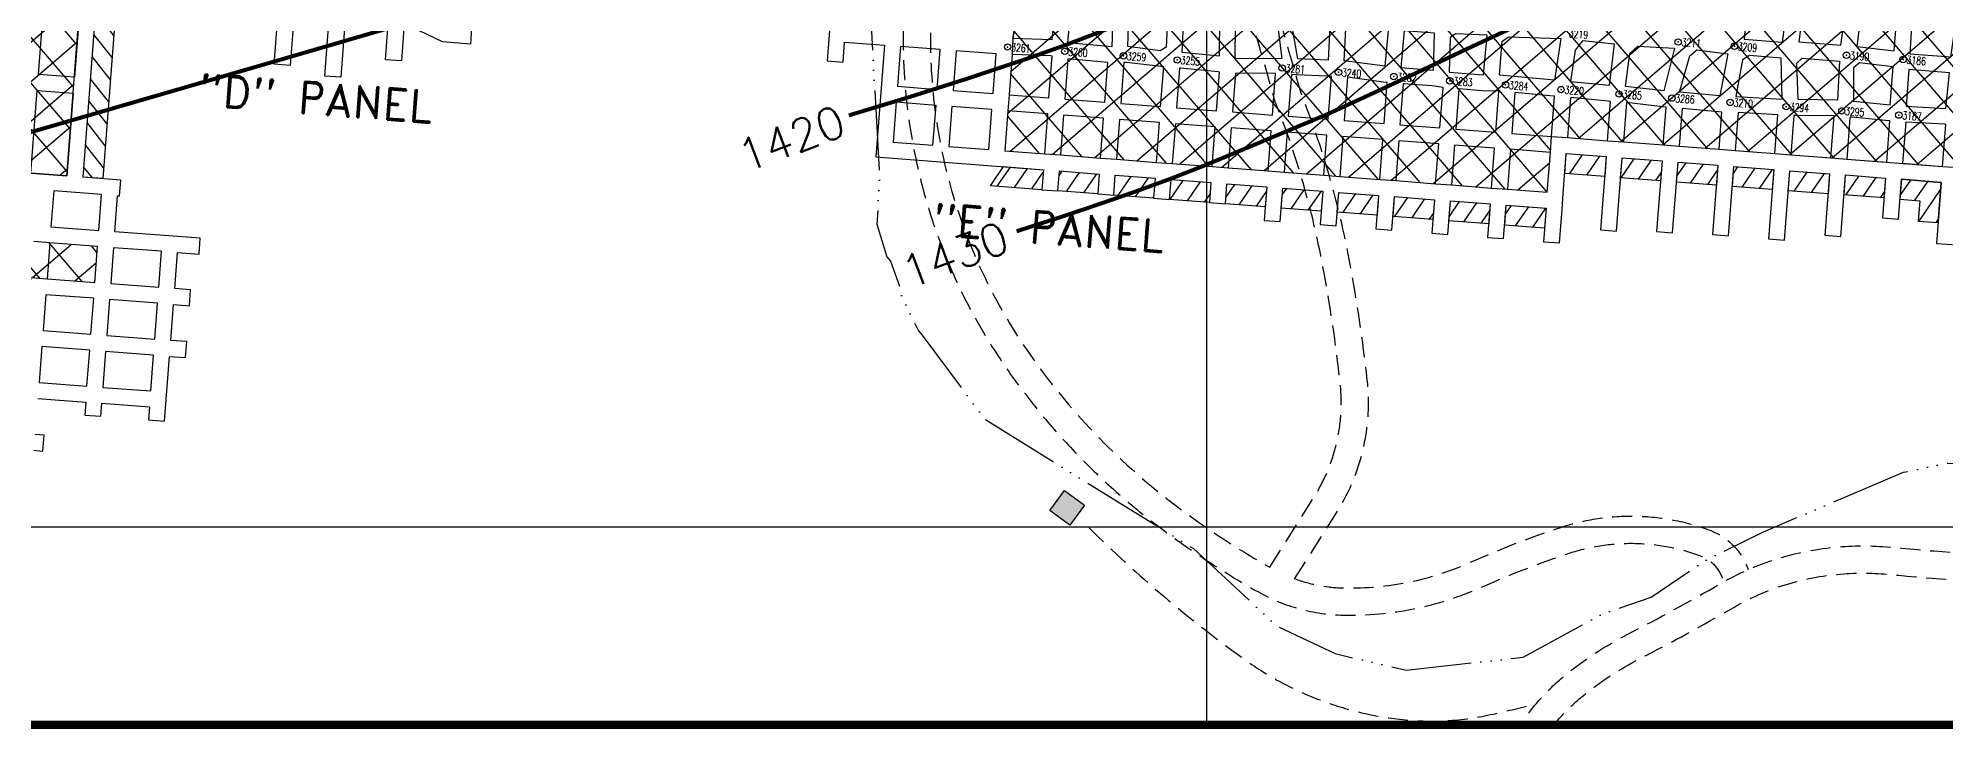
# Model space of a CAD drawing. Header units: inches. Extents: x 10131215 to 10153225, y 3476725 to 3491422.
# Drawn here: x 10136539 to 10138923, y 3481757 to 3482611 of the extents above; entities that cross this region are included whole.
import ezdxf
from ezdxf.enums import TextEntityAlignment as Align

# ---------------------------------------------------------------- set-up
doc = ezdxf.new("R2010")
doc.units = ezdxf.units.IN
doc.header["$LTSCALE"] = 100
doc.header["$MEASUREMENT"] = 0
doc.header["$PDMODE"] = 32
doc.header["$PDSIZE"] = 8
for name, pattern in [('DASHDOT', [1, 0.5, -0.25, 0, -0.25]), ('DASHED2', [0.375, 0.25, -0.125]), ('STREAM', [1.5, 1, -0.125, 0, -0.125, 0, -0.125, 0, -0.125])]:
    doc.linetypes.add(name, pattern=pattern)
doc.layers.get('0').update_dxf_attribs({"color": 60, "linetype": 'CONTINUOUS'})
for name, color, linetype in [('BOUNDARY-MINE LIMITS', 30, 'DASHDOT'), ('BUILDINGS', 7, 'CONTINUOUS'), ('ELEVATIONS-UPEER MASON-CONTOURS', 175, 'CONTINUOUS'), ('GRID COORDINATES-VA SOUTH NAD27', 252, 'CONTINUOUS'), ('MINE WORKINGS-ADVANCED-SURVEYED', 7, 'CONTINUOUS'), ('MINE WORKINGS-RETREAT AREA', 4, 'CONTINUOUS'), ('PANEL AND MAINS LABELS', 4, 'CONTINUOUS'), ('ROADS', 34, 'DASHED2'), ('SPADS-LABEL', 90, 'CONTINUOUS'), ('SPADS-SYMBOL', 90, 'CONTINUOUS'), ('WATER-SURFACE', 140, 'STREAM')]:
    doc.layers.add(name, color=color, linetype=linetype)
doc.styles.add('LEG', font='ROMAND')
doc.styles.add('SP', font='SIMPLEX', dxfattribs={"width": 0.75, "height": 12})
doc.styles.get("Standard").update_dxf_attribs({"font": 'simplex.shx'})

# ---------------------------------------------------------------- blocks, each defined once
blk = doc.blocks.new('*X21')
at = {"color": 0}
for p, q in [((775411.9, 179957.3), (775764.9, 180310.3)), ((775413.3, 180011.7), (775711.3, 180309.7)), ((775413.5, 180118), (775605.1, 180309.6)), ((775414, 180171.5), (775552.5, 180310)), ((775848.1, 179965.8), (775504.4, 180309.6)), ((775848, 180018.9), (775557.1, 180309.9)), ((775848, 180178.1), (775716.2, 180309.8)), ((775848, 180231.1), (775769.1, 180310)), ((775410.9, 179850.2), (775848, 180287.3)), ((775848.1, 179859.7), (775411.2, 180296.7)), ((775411.6, 180275.1), (775445.3, 180308.9)), ((775412.3, 180222.8), (775498.7, 180309.3)), ((775412.5, 179904.8), (775814.4, 180306.7)), ((775413.1, 180064.6), (775654.6, 180306.1)), ((775848.1, 179912.8), (775452.3, 180308.6)), ((775848, 180072), (775610.6, 180309.4)), ((775848, 180125), (775666.5, 180306.5)), ((775848, 180284.2), (775826.1, 180306)), ((775848.1, 179806.7), (775412, 180242.8)), ((775411.1, 179797.4), (775848, 180234.3)), ((775411.8, 179745.1), (775848, 180181.2)), ((775848.1, 179753.6), (775413.5, 180188.3)), ((775848.2, 179700.6), (775413.8, 180134.9)), ((775415, 179695.3), (775848, 180128.2)), ((775412.5, 179639.7), (775848, 180075.2)), ((775848.2, 179647.5), (775413.1, 180082.6)), ((775800.6, 179642.1), (775413.3, 180029.4)), ((775410, 179584.1), (775848, 180022.2)), ((775747.6, 179642.1), (775412.2, 179977.4)), ((775411.6, 179532.7), (775848.1, 179969.2)), ((775301.3, 179369.4), (775848.1, 179916.2)), ((775733.3, 179603.3), (775412.1, 179924.6)), ((775351.9, 179366.9), (775848.1, 179863.2)), ((775813.4, 179470.2), (775411.5, 179872.1)), ((775396.6, 179358.6), (775848.1, 179810.1)), ((775783.5, 179447.1), (775410.7, 179819.8)), ((775730.5, 179447), (775411.7, 179765.8)), ((775454.6, 179363.5), (775848.1, 179757.1)), ((775677.5, 179447), (775414.1, 179710.4)), ((775786.1, 179642.1), (775848.2, 179704.1)), ((775650.4, 179421.1), (775414.7, 179656.8)), ((775839.2, 179642.1), (775848.2, 179651.1)), ((775650.4, 179368), (775408.8, 179609.6)), ((775506.7, 179362.7), (775733.3, 179589.3)), ((775603.5, 179361.9), (775410.9, 179554.5)), ((775559, 179361.9), (775754.1, 179557.1)), ((775697.2, 179447), (775807.2, 179557.1)), ((775824.5, 179512.1), (775779.5, 179557.1)), ((775815.2, 179512.1), (775860.2, 179557.1)), ((775877.5, 179512.1), (775832.6, 179557.1)), ((775893.4, 179549.3), (775885.6, 179557.1)), ((775868.3, 179512.1), (775893.4, 179537.2)), ((775207, 179381.2), (775335.6, 179509.7)), ((775257.1, 179378.2), (775385.9, 179507)), ((775444.3, 179361.9), (775302.8, 179503.5)), ((775496.2, 179363.1), (775350, 179509.3)), ((775550.5, 179361.8), (775405.6, 179506.7)), ((775750.2, 179447.1), (775813.4, 179510.2)), ((775035.2, 179399.8), (774959.8, 179475.3)), ((774960.3, 179399.6), (775053.2, 179492.5)), ((774960.7, 179453), (774998.4, 179490.8)), ((775108.5, 179379.6), (774997.3, 179490.7)), ((775016.5, 179402.8), (775110.3, 179496.6)), ((775045.4, 179378.6), (775158.4, 179491.6)), ((775160.3, 179380.8), (775049, 179492.2)), ((775213.4, 179380.8), (775097.8, 179496.4)), ((775099.2, 179379.4), (775210, 179490.2)), ((775153.4, 179380.5), (775265.3, 179492.5)), ((775270.8, 179376.4), (775155.3, 179491.9)), ((775332.5, 179367.7), (775210, 179490.2)), ((775394.4, 179358.8), (775260.9, 179492.3)), ((775803.3, 179447.1), (775813.4, 179457.2)), ((774982.9, 179399.1), (774960.7, 179421.3)), ((775056.3, 179378.8), (775038.6, 179396.4)), ((775612.9, 179362.7), (775651.5, 179401.4))]:
    blk.add_line(p, q, dxfattribs=at)
blk = doc.blocks.new('*X22')
at = {"color": 0}
for p, q in [((775893, 180014.9), (775868, 180042)), ((775893.1, 179987.3), (775868.1, 180014.4)), ((775893.1, 179959.7), (775868.1, 179986.7)), ((775893.1, 179932), (775868.1, 179959.1)), ((775893.1, 179904.4), (775868.1, 179931.5)), ((775893.1, 179876.8), (775868.1, 179903.8)), ((775893.1, 179849.1), (775868.1, 179876.2)), ((775893.1, 179821.5), (775868.1, 179848.6)), ((775893.1, 179793.9), (775868.1, 179820.9)), ((775893.1, 179766.2), (775868.1, 179793.3)), ((775893.1, 179738.6), (775868.1, 179765.7)), ((775893.2, 179711), (775868.1, 179738)), ((775893.2, 179683.3), (775868.2, 179710.4)), ((775893.2, 179655.7), (775868.2, 179682.8)), ((775880.2, 179642.1), (775868.2, 179655.1))]:
    blk.add_line(p, q, dxfattribs=at)
blk = doc.blocks.new('*X36')
at = {"color": 0}
for p, q in [((776944.4, 180004.9), (777173.9, 180234.3)), ((776944.4, 180057.9), (777120.4, 180233.9)), ((776964.9, 179972.4), (777228.6, 180236)), ((777009.4, 180175.9), (777066.3, 180232.8)), ((777014.4, 179862.8), (777387.6, 180235.9)), ((777014.5, 179809.8), (777441.3, 180236.6)), ((777014.9, 179916.3), (777334, 180235.3)), ((777482.3, 179763.5), (777014.9, 180230.9)), ((777016.2, 179970.6), (777281.7, 180236.1)), ((777021.1, 179763.3), (777492.1, 180234.4)), ((777535.3, 179763.5), (777066.1, 180232.8)), ((777074.1, 179763.4), (777543, 180232.2)), ((777588.3, 179763.5), (777118, 180233.9)), ((777127.2, 179763.4), (777595.8, 180232)), ((777641.3, 179763.6), (777170.8, 180234.1)), ((777180.2, 179763.4), (777648.7, 180231.8)), ((777694.4, 179763.6), (777222, 180236)), ((777233.3, 179763.4), (777702, 180232.2)), ((777694.5, 179816.5), (777274.9, 180236.1)), ((777286.3, 179763.4), (777757.5, 180234.5)), ((777730.4, 179833.6), (777328.6, 180235.4)), ((777339.4, 179763.5), (777809.5, 180233.6)), ((777783.4, 179833.6), (777381.3, 180235.8)), ((777392.5, 179763.5), (777861.9, 180233)), ((777836.4, 179833.6), (777433.6, 180236.4)), ((777445.5, 179763.5), (777914.1, 180232.1)), ((777889.4, 179833.7), (777487.9, 180235.2)), ((777498.6, 179763.5), (777963.8, 180228.7)), ((777942.5, 179833.7), (777543.9, 180232.2)), ((777551.6, 179763.5), (778018.9, 180230.8)), ((777995.5, 179833.7), (777597.2, 180232)), ((777604.7, 179763.6), (778075.4, 180234.3)), ((778048.5, 179833.7), (777650.4, 180231.8)), ((778101.5, 179833.7), (777703.1, 180232.2)), ((777727.7, 179833.6), (778127.6, 180233.4)), ((778154.5, 179833.7), (777753.9, 180234.4)), ((777780.8, 179833.6), (778181.3, 180234.1)), ((778207.5, 179833.8), (777807.7, 180233.6)), ((777833.8, 179833.6), (778232.9, 180232.7)), ((778260.5, 179833.8), (777861.4, 180232.9)), ((777886.9, 179833.7), (778284.5, 180231.3)), ((778313.6, 179833.8), (777915.5, 180231.9)), ((777939.9, 179833.7), (778339.5, 180233.2)), ((778366.6, 179833.8), (777972, 180228.4)), ((777993, 179833.7), (778393.7, 180234.4)), ((778419.6, 179833.8), (778022.3, 180231.1)), ((778046, 179833.7), (778447.1, 180234.8)), ((778464.5, 179842), (778072.1, 180234.4)), ((778099.1, 179833.7), (778501, 180235.6)), ((778464.2, 179895.3), (778126.1, 180233.4)), ((778508.7, 179903.8), (778178.4, 180234.1)), ((778536.9, 179928.7), (778232.9, 180232.7)), ((778537.2, 179981.4), (778287.2, 180231.4)), ((778535.8, 180035.9), (778338.4, 180233.2)), ((778537.6, 180087.1), (778390.3, 180234.3)), ((778530, 180147.6), (778442.9, 180234.8)), ((778524.4, 180206.3), (778494.9, 180235.8)), ((778152.2, 179833.7), (778524.5, 180206)), ((777429.3, 179763.5), (777009.4, 180183.4)), ((776944.4, 180110.9), (776992.5, 180159.1)), ((777376.3, 179763.5), (776979.6, 180160.1)), ((778205.2, 179833.8), (778528.2, 180156.7)), ((777323.3, 179763.5), (776944.3, 180142.4)), ((778258.3, 179833.8), (778537.3, 180112.8)), ((777270.2, 179763.4), (776944.4, 180089.3)), ((778311.3, 179833.8), (778536.5, 180059)), ((777010, 179970.6), (776944.4, 180036.3)), ((778364.4, 179833.8), (778536.3, 180005.7)), ((776954.8, 179972.8), (776944.4, 179983.2)), ((777217.2, 179763.4), (777019.5, 179961.2)), ((778486.9, 179903.3), (778537.8, 179954.2)), ((777164.2, 179763.4), (777014.6, 179913)), ((778417.4, 179833.8), (778464.4, 179880.9)), ((777111.2, 179763.4), (777014.4, 179860.1)), ((777058.2, 179763.4), (777014.5, 179807.1)), ((777657.7, 179763.6), (777694.5, 179800.3))]:
    blk.add_line(p, q, dxfattribs=at)
blk = doc.blocks.new('*X31')
at = {"color": 0}
for p, q in [((778066.8, 179788.7), (778081.2, 179813.7)), ((778088.4, 179788.7), (778102.9, 179813.7)), ((778134.5, 179793.4), (778146.2, 179813.7)), ((778153.4, 179788.8), (778167.9, 179813.8)), ((778110.1, 179788.7), (778114.5, 179796.3)), ((778160.4, 179763.3), (778184.5, 179805)), ((778182, 179763.3), (778184.5, 179767.6))]:
    blk.add_line(p, q, dxfattribs=at)
blk = doc.blocks.new('*X30')
at = {"color": 0}
for p, q in [((777720.3, 179788.6), (777734.7, 179813.6)), ((777742, 179788.6), (777756.4, 179813.6)), ((777785.3, 179788.6), (777799.7, 179813.6)), ((777806.9, 179788.6), (777821.4, 179813.6)), ((777854.5, 179796), (777864.7, 179813.6)), ((777871.9, 179788.6), (777886.3, 179813.7)), ((777924.5, 179804.7), (777929.6, 179813.7)), ((777936.9, 179788.7), (777951.3, 179813.7)), ((777958.5, 179788.7), (777973, 179813.7)), ((777994.5, 179813.4), (777994.6, 179813.7)), ((778001.8, 179788.7), (778016.3, 179813.7)), ((778023.5, 179788.7), (778037.9, 179813.7)), ((777763.6, 179788.6), (777764.5, 179790.1)), ((777828.6, 179788.6), (777834.5, 179798.8)), ((777893.6, 179788.7), (777904.5, 179807.6))]:
    blk.add_line(p, q, dxfattribs=at)
blk = doc.blocks.new('*X29')
at = {"color": 0}
for p, q in [((777160.2, 179718.4), (777174.6, 179743.4)), ((777181.8, 179718.4), (777196.3, 179743.4)), ((777225.1, 179718.4), (777239.6, 179743.4)), ((777246.8, 179718.4), (777261.2, 179743.4)), ((777294.5, 179726.1), (777304.5, 179743.4)), ((777311.8, 179718.5), (777326.2, 179743.5)), ((777333.4, 179718.5), (777344.5, 179737.7)), ((777364.5, 179734.8), (777369.5, 179743.5)), ((777376.7, 179718.5), (777391.2, 179743.5)), ((777398.4, 179718.5), (777412.8, 179743.5)), ((777441.7, 179718.5), (777456.1, 179743.5)), ((777463.3, 179718.5), (777477.8, 179743.5)), ((777506.6, 179718.5), (777521.1, 179743.5)), ((777528.3, 179718.5), (777542.7, 179743.5)), ((777574.5, 179723.5), (777586.1, 179743.5)), ((777593.3, 179718.6), (777607.7, 179743.6)), ((777644.5, 179732.3), (777651, 179743.6)), ((777658.2, 179718.6), (777672.7, 179743.6)), ((777679.9, 179718.6), (777694.3, 179743.6)), ((777203.5, 179718.4), (777204.5, 179720.2)), ((777268.4, 179718.4), (777274.5, 179728.9)), ((777550, 179718.5), (777554.5, 179726.4)), ((777614.9, 179718.6), (777624.5, 179735.1))]:
    blk.add_line(p, q, dxfattribs=at)
blk = doc.blocks.new('*X28')
at = {"color": 0}
for p, q in [((777008.6, 179718.3), (777023, 179743.3)), ((777030.2, 179718.4), (777044.7, 179743.4)), ((777051.9, 179718.4), (777064.5, 179740.2)), ((777084.5, 179737.3), (777088, 179743.4)), ((777095.2, 179718.4), (777109.6, 179743.4)), ((777116.9, 179718.4), (777131.3, 179743.4))]:
    blk.add_line(p, q, dxfattribs=at)

msp = doc.modelspace()

# ---------------------------------------------------------------- linework, layer by layer
at = {"layer": 'BOUNDARY-MINE LIMITS', "const_width": 20}
msp.add_lwpolyline([(10140753, 3479084.4), (10139113.1, 3481748), (10135309.1, 3481748), (10135309.1, 3484078.5), (10136387.9, 3484078.5), (10136387.9, 3486601.2), (10138341.9, 3486601.2), (10138341.9, 3487699.8), (10142188.8, 3487699.8), (10142412.7, 3484892.3), (10142623.9, 3484306.7), (10142796.8, 3484074.3), (10143151.6, 3484065.3), (10143500.4, 3483618.4), (10143792.6, 3483818), (10144004.3, 3483755.4), (10144488.2, 3483062.4), (10144843, 3482463.4), (10144896.6, 3482347.2), (10144953.3, 3482314.4), (10145033.8, 3482290.6), (10145541.6, 3481817.9), (10145505.8, 3481770.2), (10145917.3, 3481350.1)], dxfattribs=at)
at = {"layer": 'BUILDINGS'}
msp.add_lwpolyline([(10137803.8, 3482020.7), (10137822.1, 3482045.6), (10137847, 3482027.2), (10137828.7, 3482002.3)], close=True, dxfattribs=at)
msp.add_solid([(10137822.1, 3482045.6), (10137847, 3482027.2), (10137803.8, 3482020.7), (10137828.7, 3482002.3)], dxfattribs=at)
at = {"layer": 'ELEVATIONS-UPEER MASON-CONTOURS', "const_width": 5}
for points in [[(10135978.9, 3483263.2, 0), (10135880.2, 3483248.3, 0.000547)], [(10136147.8, 3483288.5, 0.000001), (10135988.5, 3483264.7, 0.000023)], [(10139638.8, 3483431.7, 0.000001), (10139693.5, 3483463.7, 0.000011)], [(10138804.9, 3484318.7, 0.000002), (10138743.6, 3484310, 0.000372)], [(10137623.4, 3484107.9, 0), (10137609.7, 3484100.7, -0.000133)], [(10139736.4, 3483488.8, -0.000003), (10139816.9, 3483535.8, -0.000201)], [(10136241.1, 3483302.5, 0.000004), (10136163.6, 3483290.9, 0.00002)], [(10137919.1, 3482898.4, 0.000026), (10137785.1, 3482859.3, 0.000021), (10137618.4, 3482810.6, 0.000039), (10136991.8, 3482627.6, -0.000171), (10136847.5, 3482585.5, -0.000311), (10136827.8, 3482579.8, 0.000027), (10136604.3, 3482514.9, 0.000183), (10136527.2, 3482492.6, 0.000157), (10136437.2, 3482466.3, 0.051456)], [(10137552.4, 3482514.4, 0.01064), (10137774.4, 3482584.9, 0.016804), (10137912.3, 3482637.3, 0.00045), (10138121, 3482724.8, 0.010071), (10138130.2, 3482728.9, 0.000713), (10138282.5, 3482800.6, 0.000765), (10138424.3, 3482867.8, 0.000123), (10138444.3, 3482877.4, 0.000066), (10138481.7, 3482895.2, 0.017661), (10138677.4, 3482997.2, -0.017864), (10138871, 3483097.9, -0.008228), (10138967.6, 3483142, -0.025317)], [(10138970.8, 3482885.3), (10138891.6, 3482862.7, 0.035359), (10138878, 3482857.8, 0.008462), (10138823.1, 3482832.2, 0.022194), (10138745.9, 3482790.4, -0.032154), (10138692.1, 3482762.5, -0.000146), (10138644.3, 3482741.6, 0.000155), (10138599.4, 3482721.9, 0.000016), (10138519.4, 3482686.9, 0.000201), (10138513.1, 3482684.2, 0.0038), (10138508.9, 3482682.2, 0.000202), (10138428.5, 3482645.5, 0.003516), (10138280.6, 3482576.4, -0.00406), (10138152.4, 3482516.7, -0.00771), (10138147.8, 3482514.7, -0.00028), (10138020.3, 3482461.4, -0.013545), (10137917.7, 3482421.7, -0.00908), (10137762.1, 3482369.6)]]:
    msp.add_lwpolyline(points, format="xyb", dxfattribs=at)
at = {"layer": 'GRID COORDINATES-VA SOUTH NAD27'}
for p, q in [((10138000, 3476730), (10138000, 3490730)), ((10153220, 3482000), (10131220, 3482000))]:
    msp.add_line(p, q, dxfattribs=at)
at = {"layer": 'MINE WORKINGS-ADVANCED-SURVEYED'}
for points in [[(10136782.6, 3482860.7), (10136693.3, 3482869.5), (10136693, 3482864.6), (10136673, 3482866.1), (10136673.8, 3482876.2), (10136678.4, 3482936), (10136633.5, 3482939.5), (10136628.9, 3482879.6), (10136627.4, 3482859.7), (10136622.8, 3482799.9), (10136621.3, 3482779.9), (10136615.2, 3482700.5), (10136595.1, 3482437.2)], [(10137548.9, 3482891.2), (10137525.2, 3482582.5), (10137545.2, 3482581), (10137547.1, 3482605.9), (10137596.9, 3482602.1), (10137586.2, 3482462.5), (10137795.6, 3482446.4), (10137793.7, 3482421.5), (10137813.7, 3482420), (10137815.6, 3482444.9), (10137865.4, 3482441.1), (10137863.5, 3482416.2), (10137883.5, 3482414.6), (10137885.4, 3482439.6), (10137935.2, 3482435.8), (10137933.3, 3482410.8), (10137953.3, 3482409.3), (10137955.2, 3482434.2), (10138005, 3482430.4), (10138003.1, 3482405.5), (10138023.1, 3482404), (10138025, 3482428.9), (10138074.8, 3482425.1), (10138071.6, 3482383.2), (10138091.6, 3482381.7), (10138094.8, 3482423.5), (10138144.6, 3482419.7), (10138141.4, 3482377.9), (10138161.4, 3482376.3), (10138164.6, 3482418.2), (10138214.4, 3482414.4), (10138211.2, 3482372.5), (10138231.2, 3482371), (10138234.4, 3482412.9), (10138284.2, 3482409), (10138281, 3482367.2), (10138301, 3482365.6), (10138304.2, 3482407.5), (10138354, 3482403.7), (10138350.8, 3482361.8), (10138370.8, 3482360.5), (10138374, 3482402.2), (10138423.8, 3482398.3), (10138420.6, 3482356.5), (10138440.6, 3482355), (10138443.8, 3482396.8), (10138445.3, 3482416.8), (10138449.1, 3482466.6), (10138499, 3482462.8), (10138491.9, 3482371.2), (10138511.9, 3482369.6), (10138518.9, 3482461.3), (10138568.8, 3482457.5), (10138562, 3482369.1), (10138581.9, 3482367.6), (10138588.7, 3482455.9), (10138638.6, 3482452.1), (10138631.9, 3482365.4), (10138651.9, 3482363.9), (10138658.5, 3482450.6), (10138708.4, 3482446.8), (10138701.7, 3482360), (10138721.7, 3482358.5), (10138728.3, 3482445.2), (10138778.2, 3482441.4), (10138772.3, 3482364.5), (10138792.2, 3482363), (10138798.1, 3482439.9), (10138847.9, 3482436.1), (10138844.1, 3482386.2), (10138864.1, 3482384.7), (10138867.9, 3482434.6), (10138917.7, 3482430.7), (10138911.9, 3482354.4), (10138931.8, 3482352.9)], [(10137756.5, 3482590.4), (10137752.7, 3482540), (10137802.5, 3482536.2), (10137806.5, 3482588.4)], [(10137806.5, 3482588.4), (10137804.8, 3482588.7), (10137756.5, 3482590.4)], [(10137826.3, 3482585), (10137822.5, 3482534.7), (10137872.3, 3482530.8), (10137876.1, 3482580.3)], [(10137876.1, 3482580.3), (10137826.3, 3482585)], [(10137896.2, 3482580.4), (10137892.2, 3482529.3), (10137942.1, 3482525.5), (10137945.9, 3482574.9)], [(10137945.9, 3482574.9), (10137899.5, 3482580.4), (10137896.2, 3482580.4)], [(10137965.8, 3482573.3), (10137962, 3482524), (10138011.9, 3482520.2), (10138015.6, 3482568.5)], [(10138015.6, 3482568.5), (10138014, 3482568.6), (10137967.1, 3482573.2), (10137965.8, 3482573.3)], [(10138035.6, 3482567.1), (10138031.8, 3482518.6), (10138081.7, 3482514.8), (10138085.7, 3482566.7)], [(10138085.7, 3482566.7), (10138035.6, 3482567.1)], [(10138105.7, 3482565.6), (10138101.6, 3482513.3), (10138151.5, 3482509.5), (10138155.6, 3482563.1)], [(10138155.6, 3482563.1), (10138150, 3482563.3), (10138112, 3482565.2), (10138105.7, 3482565.6)], [(10138175.6, 3482562), (10138171.4, 3482507.9), (10138221.3, 3482504.1), (10138225.2, 3482555.4)], [(10138225.2, 3482555.4), (10138220.6, 3482555.8), (10138175.6, 3482562)], [(10136530.2, 3482442.2), (10136538.2, 3482545.6), (10136583, 3482542.1), (10136575.1, 3482438.8)], [(10138245.2, 3482553.9), (10138241.2, 3482502.6), (10138291.1, 3482498.8), (10138295, 3482549.3)], [(10138295, 3482549.3), (10138281.4, 3482551.1), (10138245.2, 3482553.9)], [(10138314.9, 3482547.5), (10138311, 3482497.3), (10138360.9, 3482493.4), (10138364.8, 3482544.6)], [(10138364.8, 3482544.6), (10138364.2, 3482544.7), (10138344.2, 3482545.2), (10138314.9, 3482547.5)], [(10138384.7, 3482542.8), (10138380.8, 3482491.9), (10138430.7, 3482488.1), (10138434.5, 3482538.2)], [(10138434.5, 3482538.2), (10138432.9, 3482538.3), (10138384.7, 3482542.8)], [(10138454.5, 3482536.7), (10138450.6, 3482486.6), (10138500.5, 3482482.7), (10138504.3, 3482531.9)], [(10138504.3, 3482531.9), (10138501.6, 3482532.1), (10138454.5, 3482536.7)], [(10138524.2, 3482530.3), (10138520.4, 3482481.2), (10138570.3, 3482477.4), (10138573.9, 3482524.6)], [(10138573.9, 3482524.6), (10138569.3, 3482525), (10138524.2, 3482530.3)], [(10138593.8, 3482523), (10138590.2, 3482475.9), (10138640.1, 3482472.1), (10138643.6, 3482518.5)], [(10138643.6, 3482518.5), (10138639.4, 3482518.6), (10138593.8, 3482523)], [(10138663.7, 3482517.9), (10138660, 3482470.5), (10138709.9, 3482466.7), (10138713.6, 3482515)], [(10138713.6, 3482515), (10138663.7, 3482517.9)], [(10138733.6, 3482514.4), (10138729.8, 3482465.2), (10138779.7, 3482461.4), (10138783.7, 3482513.6)], [(10138783.7, 3482513.6), (10138737.4, 3482514.3), (10138733.6, 3482514.4)], [(10138803.6, 3482511.4), (10138799.6, 3482459.8), (10138849.5, 3482456), (10138853.4, 3482507.6)], [(10138853.4, 3482507.6), (10138852.2, 3482507.7), (10138806.4, 3482512.1), (10138803.6, 3482512.3)], [(10138873.4, 3482506), (10138869.4, 3482454.5), (10138919.3, 3482450.7), (10138923.3, 3482503.1)], [(10138923.3, 3482503.1), (10138922, 3482503.2), (10138873.4, 3482506)], [(10136575.1, 3482438.8), (10136530.2, 3482442.2)], [(10136538.9, 3482160.7), (10136598.7, 3482156.1), (10136597.5, 3482140), (10136617.5, 3482138.5), (10136618.7, 3482154.6), (10136678.5, 3482150), (10136677.3, 3482133.9), (10136697.2, 3482132.4), (10136703.4, 3482213.3), (10136723.4, 3482211.8), (10136724.9, 3482231.7), (10136704.9, 3482233.2), (10136708.4, 3482278.1), (10136728.3, 3482276.6), (10136729.8, 3482296.5), (10136709.9, 3482298.1), (10136713.3, 3482342.9), (10136740.3, 3482340.9), (10136741.8, 3482360.8), (10136635.1, 3482369), (10136638.5, 3482413.9), (10136641.1, 3482413.7), (10136642.7, 3482433.6), (10136595.1, 3482437.2)], [(10136534, 3482095.9), (10136545.2, 3482095), (10136546.7, 3482115), (10136535.5, 3482115.8)]]:
    msp.add_lwpolyline(points, dxfattribs=at)
for points in [[(10137806.3, 3482608.6), (10137757.3, 3482610.4), (10137765.7, 3482657.6), (10137810.6, 3482655.1)], [(10137880.9, 3482599.9), (10137826.1, 3482605.1), (10137830.6, 3482654.5), (10137882.6, 3482652.3)], [(10137951.2, 3482643.9), (10137949.1, 3482599.7), (10137941.7, 3482595.2), (10137901, 3482600.4), (10137902.6, 3482650.7)], [(10138726.1, 3482655.6), (10138680, 3482656), (10138674.5, 3482649.3), (10138671.5, 3482609.8), (10138719.4, 3482605.9)], [(10138792.3, 3482602.1), (10138798.8, 3482648.3), (10138746.1, 3482655.1), (10138739.5, 3482606.3)], [(10138015.5, 3482588.6), (10138016.2, 3482637.7), (10137979.1, 3482641.6), (10137970.7, 3482636.3), (10137968.6, 3482593.2)], [(10138093.5, 3482585.6), (10138035.3, 3482585.1), (10138035.5, 3482628.1), (10138044.2, 3482635.5), (10138087.3, 3482635.1)], [(10138153.7, 3482624.7), (10138151.5, 3482583.2), (10138113.5, 3482585.1), (10138106.6, 3482625.5), (10138115.2, 3482632.9)], [(10138858.8, 3482594.9), (10138862.9, 3482647.4), (10138824.7, 3482646.4), (10138817.2, 3482639.9), (10138812.2, 3482600.5)], [(10138937.4, 3482641.7), (10138881.8, 3482646), (10138878.6, 3482591.4), (10138929.5, 3482587.7)], [(10136544.3, 3482625.3), (10136589.1, 3482621.9), (10136584.6, 3482562.1), (10136539.7, 3482565.5)], [(10138222.2, 3482575.7), (10138171.5, 3482582.7), (10138173.6, 3482622.3), (10138226.6, 3482620.4)], [(10138284.3, 3482617.2), (10138246.6, 3482620), (10138242.1, 3482574.2), (10138283, 3482571)], [(10138350.3, 3482614.5), (10138310.4, 3482616.4), (10138304, 3482611.8), (10138302.8, 3482568.5), (10138345.7, 3482565.2)], [(10138442.4, 3482610.4), (10138434.4, 3482558.3), (10138365.7, 3482564.6), (10138368.8, 3482607.1), (10138377.2, 3482612.5)], [(10138509.5, 3482603.3), (10138469.3, 3482607.4), (10138460.3, 3482596), (10138454.3, 3482556.8), (10138503.1, 3482552.1)], [(10137616.9, 3482600.6), (10137613.1, 3482550.7), (10137662.9, 3482546.9), (10137666.7, 3482596.7)], [(10137686.7, 3482595.2), (10137682.9, 3482545.4), (10137732.7, 3482541.5), (10137736.5, 3482591.4)], [(10138570.8, 3482544.9), (10138523.1, 3482550.5), (10138528.6, 3482591.7), (10138538.4, 3482601), (10138584.3, 3482598.5)], [(10138651, 3482591.4), (10138640.9, 3482538.6), (10138590.7, 3482543.4), (10138603.6, 3482588.9), (10138612.2, 3482596.3)], [(10138717.8, 3482586), (10138677.9, 3482589.2), (10138669.4, 3482583.9), (10138660.9, 3482538.1), (10138718.8, 3482534.7)], [(10138787.9, 3482533.5), (10138738.9, 3482534.2), (10138737.3, 3482579.4), (10138743.8, 3482585.9), (10138790.7, 3482582.1)], [(10138853.7, 3482527.6), (10138857.4, 3482575), (10138815.6, 3482580.1), (10138808.1, 3482573.7), (10138807.9, 3482532)], [(10138928, 3482567.7), (10138877.2, 3482571.5), (10138873.7, 3482526), (10138923.6, 3482523.1)], [(10137611.5, 3482530.8), (10137607.7, 3482480.9), (10137657.6, 3482477.1), (10137661.4, 3482526.9)], [(10137681.3, 3482525.4), (10137677.5, 3482475.6), (10137727.4, 3482471.7), (10137731.2, 3482521.6)], [(10137751.1, 3482520.1), (10137747.3, 3482470.2), (10137797.2, 3482466.4), (10137801, 3482516.2)], [(10137820.9, 3482514.7), (10137817.1, 3482464.9), (10137867, 3482461), (10137870.8, 3482510.9)], [(10137890.7, 3482509.4), (10137886.9, 3482459.5), (10137936.8, 3482455.7), (10137940.6, 3482505.6)], [(10137960.5, 3482504), (10137956.7, 3482454.2), (10138006.6, 3482450.4), (10138010.4, 3482500.2)], [(10138030.3, 3482498.7), (10138026.5, 3482448.8), (10138076.4, 3482445), (10138080.2, 3482494.9)], [(10138100.1, 3482493.3), (10138096.3, 3482443.5), (10138146.2, 3482439.7), (10138150, 3482489.5)], [(10138169.9, 3482488), (10138166.1, 3482438.1), (10138216, 3482434.3), (10138219.8, 3482484.2)], [(10138239.7, 3482482.7), (10138235.9, 3482432.8), (10138285.7, 3482429), (10138289.6, 3482478.8)], [(10138309.5, 3482477.3), (10138305.7, 3482427.5), (10138355.5, 3482423.6), (10138359.4, 3482473.5)], [(10138379.3, 3482472), (10138375.5, 3482422.1), (10138425.3, 3482418.3), (10138429.2, 3482468.1)], [(10136555.3, 3482375.1), (10136615.2, 3482370.5), (10136618.6, 3482415.4), (10136558.8, 3482420)], [(10136550.4, 3482310.3), (10136610.2, 3482305.7), (10136613.6, 3482350.6), (10136553.8, 3482355.1)], [(10136630.1, 3482304.2), (10136690, 3482299.6), (10136693.4, 3482344.5), (10136633.6, 3482349)], [(10136545.4, 3482245.5), (10136605.2, 3482240.9), (10136608.7, 3482285.8), (10136548.8, 3482290.3)], [(10136625.2, 3482239.4), (10136685, 3482234.8), (10136688.4, 3482279.6), (10136628.6, 3482284.2)], [(10136540.4, 3482180.7), (10136600.3, 3482176.1), (10136603.7, 3482220.9), (10136543.9, 3482225.5)], [(10136620.2, 3482174.5), (10136680, 3482170), (10136683.5, 3482214.8), (10136623.6, 3482219.4)]]:
    msp.add_lwpolyline(points, close=True, dxfattribs=at)
at = {"layer": 'MINE WORKINGS-ADVANCED-SURVEYED', "flags": 128}
for points in [[(10136859.6, 3482646.5), (10136854.3, 3482576.7), (10136834.3, 3482578.2), (10136839.7, 3482648)], [(10136923.5, 3482639.8), (10136917.5, 3482562), (10136897.6, 3482563.5), (10136903.5, 3482641.3)], [(10137080.9, 3482623.3), (10137079.4, 3482603.4), (10137064.4, 3482604.6), (10137044.5, 3482606.1), (10136996.8, 3482629.2), (10136993.2, 3482582.4), (10136973.3, 3482583.9), (10136977.2, 3482634.7)]]:
    msp.add_lwpolyline(points, dxfattribs=at)
at = {"layer": 'MINE WORKINGS-RETREAT AREA'}
for points in [[(10136530.2, 3482442.2), (10136575.1, 3482438.8), (10136595.2, 3482701.7), (10136596.8, 3482721.6), (10136601.4, 3482781.4), (10136602.9, 3482801.4), (10136607.5, 3482861.2), (10136609, 3482881.2), (10136613.6, 3482941), (10136615.1, 3482960.9), (10136619.7, 3483020.8), (10136621.2, 3483040.7), (10136625.9, 3483102.5), (10136613.7, 3483101.1), (10136581, 3483105.6), (10136561.2, 3483108.7), (10136543.2, 3483111.5), (10136516.4, 3483113.4)], [(10136625.8, 3482839.4), (10136650.1, 3482828), (10136620, 3482435.3), (10136595.1, 3482437.2)], [(10137765.7, 3482657.6), (10137757.3, 3482610.4), (10137756.5, 3482590.4), (10137752.7, 3482540), (10137751.1, 3482520.1), (10137747.3, 3482470.2), (10137797.2, 3482466.4), (10137817.1, 3482464.9), (10137867, 3482461), (10137886.9, 3482459.5), (10137936.8, 3482455.7), (10137956.7, 3482454.2), (10138006.6, 3482450.4), (10138026.5, 3482448.8), (10138076.4, 3482445), (10138096.3, 3482443.5), (10138146.2, 3482439.7), (10138166.1, 3482438.1), (10138216, 3482434.3), (10138235.9, 3482432.8), (10138285.7, 3482429), (10138305.7, 3482427.5), (10138355.5, 3482423.6), (10138375.5, 3482422.1), (10138425.3, 3482418.3), (10138429.2, 3482468.1), (10138430.7, 3482488.1), (10138450.6, 3482486.6), (10138500.5, 3482482.7), (10138520.4, 3482481.2), (10138570.3, 3482477.4), (10138590.2, 3482475.9), (10138640.1, 3482472.1), (10138660, 3482470.5), (10138709.9, 3482466.7), (10138729.8, 3482465.2), (10138779.7, 3482461.4), (10138799.6, 3482459.8), (10138919.3, 3482450.7), (10138939.2, 3482449.2)], [(10136530.4, 3482311.8), (10136550.4, 3482310.3), (10136610.2, 3482305.7), (10136613.6, 3482350.6), (10136553.8, 3482355.1), (10136533.9, 3482356.7)]]:
    msp.add_lwpolyline(points, dxfattribs=at)
for points in [[(10138447.2, 3482441.7), (10138449.1, 3482466.6), (10138499, 3482462.8), (10138497.1, 3482437.9)], [(10138517, 3482436.3), (10138518.9, 3482461.3), (10138568.8, 3482457.5), (10138566.8, 3482432.5)], [(10137795.6, 3482446.4), (10137793.7, 3482421.5), (10137729.5, 3482426.4), (10137745.8, 3482450.3)], [(10137815.6, 3482444.9), (10137865.4, 3482441.1), (10137863.5, 3482416.2), (10137813.7, 3482420)], [(10137883.5, 3482414.6), (10137885.4, 3482439.6), (10137935.2, 3482435.8), (10137933.3, 3482410.8)], [(10138586.8, 3482431), (10138588.7, 3482455.9), (10138638.6, 3482452.1), (10138636.6, 3482427.2)], [(10138656.6, 3482425.7), (10138658.5, 3482450.6), (10138708.4, 3482446.8), (10138706.4, 3482421.8)], [(10138726.4, 3482420.3), (10138728.3, 3482445.2), (10138778.2, 3482441.4), (10138776.2, 3482416.5)], [(10138796.2, 3482415), (10138798.1, 3482439.9), (10138847.9, 3482436.1), (10138846, 3482411.2)], [(10137953.3, 3482409.3), (10137955.2, 3482434.2), (10138005, 3482430.4), (10138003.1, 3482405.5)], [(10138023.1, 3482404), (10138025, 3482428.9), (10138074.8, 3482425.1), (10138072.9, 3482400.1)], [(10138092.9, 3482398.6), (10138094.8, 3482423.5), (10138144.6, 3482419.7), (10138142.7, 3482394.8)], [(10138162.7, 3482393.3), (10138164.6, 3482418.2), (10138214.4, 3482414.4), (10138212.5, 3482389.5)], [(10138232.5, 3482387.9), (10138234.4, 3482412.9), (10138284.2, 3482409), (10138282.3, 3482384.1)], [(10138866, 3482409.6), (10138890.9, 3482407.7), (10138889, 3482382.3), (10138913.9, 3482380.4), (10138917.7, 3482430.7), (10138867.9, 3482434.6)], [(10138302.3, 3482382.6), (10138304.2, 3482407.5), (10138354, 3482403.7), (10138352.1, 3482378.8)], [(10138372.1, 3482377.2), (10138374, 3482402.2), (10138423.8, 3482398.3), (10138421.9, 3482373.4)]]:
    msp.add_lwpolyline(points, close=True, dxfattribs=at)
at = {"layer": 'ROADS', "flags": 128}
for points in [[(10138109.6, 3481935.4), (10138162, 3482017.9, 0.170309), (10138200.3, 3482183.9, 0.018844), (10138178.2, 3482332.3, 0.047997), (10138117.6, 3482542.2, 0.014834), (10137993.1, 3482938.5, 0.059925), (10137873, 3483184.7, 0.097372), (10137746, 3483316.4, -0.066741), (10137592.4, 3483457.4, -0.183361), (10137564.1, 3483539.4, -0.095174), (10137597, 3483686.8, -0.043462), (10137690.7, 3483859.8, 0.194412), (10137720, 3484005, 0.10619), (10137652.7, 3484165.9, 0.080998), (10137558.3, 3484263.4, -0.19205), (10137472.6, 3484402.8, -0.1494), (10137491.6, 3484555.5, 0.200073), (10137495.8, 3484716.9, 0.081704), (10137454.2, 3484787.8, -0.01828), (10137337.3, 3484939, -0.202671), (10137308.5, 3485066.6, 0.048241), (10137327.1, 3485294.3, 0.034799), (10137303.3, 3485575.2, 0.024229), (10137276.9, 3485703.9, -0.065563), (10137267.3, 3485783.9, -0.085585), (10137306.4, 3485996.7, -0.016893), (10137411.8, 3486255.9, -0.07228), (10137481.9, 3486366.6, 0.018467), (10137632.5, 3486556, -0.048032), (10137800.6, 3486743.5, 0.000282), (10137889.5, 3486825.4, -0.036378), (10137997.2, 3486911.1, -0.025024), (10138110.2, 3486980.3, -0.153551), (10138228.3, 3487003.6, 0.005933), (10138390.5, 3486987.5, 0.019398), (10138562.4, 3486979.3, 0.144599), (10138713, 3487022.3, 0.148718), (10138773.2, 3487092.5, 0.034847), (10138794.4, 3487151.3, -0.21894), (10138857.1, 3487224.9, -0.097246), (10139005, 3487261, -0.168215), (10139133.5, 3487222.9, -0.095559), (10139213.3, 3487138.8, 0.061913), (10139313.8, 3487017.6, 0.128303), (10139413.6, 3486963.1, 0.283309), (10139439.7, 3486971.4, 0.174169), (10139480.3, 3487077.5, 0.028579), (10139479.2, 3487108, -0.067083)], [(10138078.6, 3481949.8), (10138133.2, 3482036.2, 0.170309), (10138166.5, 3482180.1, 0.018844), (10138144.8, 3482326.1, 0.048389), (10138085.4, 3482531.3, 0.014897), (10137961, 3482927.3, 0.059925), (10137844.5, 3483166.2, 0.097372), (10137726.6, 3483288.5, -0.066741), (10137566.3, 3483435.6, -0.183361), (10137530.1, 3483540.4, -0.095174), (10137565.8, 3483700.3, -0.043462), (10137662.3, 3483878.5, 0.194412), (10137686.6, 3483998.8, 0.10619), (10137624.8, 3484146.5, 0.080998), (10137538, 3484236.2, -0.19205), (10137439.1, 3484397, -0.1494), (10137460.6, 3484569.4, 0.200073), (10137464.1, 3484704.7, 0.081704), (10137428.1, 3484766, -0.01828), (10137309.7, 3484919.2, -0.202671), (10137275, 3485072.7, 0.048241), (10137293.1, 3485293.8, 0.034799), (10137269.7, 3485570, 0.024229), (10137244, 3485695.5, -0.065563), (10137233.3, 3485784.3, -0.085585), (10137274.5, 3486008.4, -0.016893), (10137380.7, 3486269.7, -0.07228), (10137456.1, 3486388.7, 0.016347), (10137588.7, 3486554.1, -0.048032)], [(10137646.3, 3482994.9), (10137634, 3482866.6, 0.020186), (10137620.5, 3482618.8, 0.081361), (10137654.6, 3482390.2, 0.074911), (10137749.8, 3482197.7, 0.077255), (10137935.3, 3482003.9, 0.035477), (10138064.2, 3481918.9, 0.123745), (10138170.8, 3481889.9, 0.110269), (10138343.3, 3481925, -0.025686), (10138452.8, 3481967.3, -0.170178), (10138616.7, 3481964.1, -0.252062), (10138645.4, 3481931.4, 2.30606)], [(10137680.1, 3482991.7), (10137667.9, 3482863.3, 0.020186), (10137654.5, 3482618.3, 0.081361), (10137686.9, 3482400.6, 0.074911), (10137777.7, 3482217.2, 0.077255), (10137955.9, 3482030.8, 0.034857), (10138078.6, 3481949.8, 0.123745)], [(10138109.6, 3481935.4, 0.082146), (10138171.5, 3481923.9, 0.110269), (10138329.4, 3481956, -0.025686), (10138442.2, 3481999.6, -0.170178), (10138628.5, 3481996, -0.225363), (10138676.3, 3481946.8, -0.315526)], [(10137852.8, 3481998.9, 0.038385), (10138045.6, 3481835.5, 0.128794), (10138240.6, 3481759.8, 0.085126), (10138358, 3481766.4, 0.003295), (10138411.3, 3481779, 0.875252)], [(10137660.8, 3476867.3, 0.008517), (10137755.7, 3476910.4, -0.017017), (10137845.1, 3476949.1, 0.016059), (10137995, 3477013.8, 0.033133), (10138077.4, 3477059.4, -0.024026), (10138132.9, 3477091.5, -0.008937), (10138239, 3477143.8, 0.014066), (10138304.5, 3477176.9, 0.020402), (10138349, 3477203.4, 0.085545), (10138423.5, 3477272.7, 0.101116), (10138448, 3477323.4, 0.003679), (10138469.7, 3477411.9, 0.01024), (10138489.2, 3477502.5, 0.058784), (10138496.2, 3477594.9, -0.021843), (10138496.3, 3477678.9, -0.035327), (10138503.5, 3477740.8, 0.018653), (10138523, 3477871.4, 0.121052), (10138517.6, 3477913.2, 0.049143), (10138493.7, 3477960.6, -0.017357), (10138451.5, 3478032.3, -0.003841), (10138389.4, 3478149.1, -0.017542), (10138343.7, 3478244.6, -0.000864), (10138295.7, 3478355.3, -0.015621), (10138252.4, 3478464.7, 0.120424), (10138208.1, 3478531.5, -0.126876), (10138140.6, 3478636.3, -0.026171), (10138110.6, 3478745.7, 0.023278), (10138081.3, 3478855.1, 0.001017), (10138063.7, 3478909.9, 0.02167), (10138025.7, 3479012.3, 0.016376), (10137979, 3479113.7, -0.08471), (10137956.9, 3479186, -0.018227), (10137942, 3479350.5, 0.004819), (10137936.3, 3479440.3, -0.134493), (10137960.3, 3479562.6, -0.015432), (10138002.3, 3479641, -0.008011), (10138071.5, 3479756.8, 0.022245), (10138135.2, 3479870.6, 0.015784), (10138187.3, 3479982.9, 0.000631), (10138231.2, 3480086.2, 0.012347), (10138245.4, 3480122.2, -0.152331), (10138331.8, 3480235, 0.005852), (10138389.5, 3480276.8, 0.08337), (10138447.8, 3480337.5, 0.083714), (10138471.2, 3480388.2, 0.002994), (10138505.9, 3480518.7, -0.000428), (10138539.9, 3480649.7, -0.021837), (10138565.7, 3480733.5, 0.044824), (10138584.8, 3480807.5, 0.006978), (10138592.4, 3480857.9, 0.010567), (10138603, 3480949.6, 0.096665), (10138594.6, 3481033.8, 0.028042), (10138574.9, 3481088.2, 0.009962), (10138538.7, 3481168.5, -0.026277), (10138465.1, 3481346.9, 0.010878), (10138433.6, 3481430.5, -0.008289), (10138386.8, 3481577, -0.012473), (10138370.9, 3481634.9, -0.2035), (10138389, 3481748.4, -0.081073), (10138446.9, 3481814.2, -0.053101), (10138525.8, 3481866, 0.012422), (10138641.3, 3481929.1, -0.111391), (10138789.2, 3481975.2, -0.044793), (10138857.7, 3481974.6, 0.017833), (10139022.2, 3481964.2, -0.022214), (10139066.2, 3481961, -0.061871), (10139208.9, 3481926.1, 0.010007), (10139336.5, 3481880.4, 0.014105), (10139528.1, 3481822.1, 0.022572), (10139628.9, 3481799.3, 0.016104), (10139806.4, 3481773.5, 0.011557), (10139988.5, 3481757.2, 0.059553), (10140132.1, 3481764.8, 0.032767), (10140223.4, 3481786.9)], [(10138524.6, 3477975.2, 0.003462), (10138522.3, 3477978.8, -0.017357), (10138481.4, 3478048.5, -0.003841), (10138419.5, 3478164.8, -0.017542), (10138374.8, 3478258.2, -0.000864), (10138326.8, 3478368.7, -0.015621), (10138284.3, 3478476.2, 0.120424), (10138231.2, 3478556.5, -0.126876), (10138172.9, 3478647, -0.026171), (10138143.8, 3478753, 0.023278), (10138113.7, 3478865.4, 0.001017), (10138096, 3478920.4, 0.02167), (10138057, 3479025.5, 0.016376), (10138009.3, 3479128.9, -0.08471), (10137990.6, 3479190.3, -0.018227), (10137975.9, 3479352.3, 0.004819), (10137970.1, 3479442.8, -0.134493), (10137990.7, 3479547.5, -0.015432), (10138031.7, 3479624, -0.008011), (10138100.4, 3479738.9, 0.022245), (10138165.6, 3479855.3, 0.015784), (10138218.6, 3479969.6, 0.000631), (10138262.5, 3480073, 0.012347), (10138277.3, 3480110.5, -0.152331), (10138351.3, 3480207.3, 0.005852), (10138409.7, 3480249.5, 0.08337), (10138475.9, 3480318.3, 0.083714), (10138504, 3480379.3, 0.002994), (10138538.7, 3480510.1, -0.000428), (10138572.8, 3480641.1, -0.021837), (10138597.7, 3480722.1, 0.044824), (10138618.4, 3480801.9, 0.006978), (10138626.1, 3480853.3, 0.010567), (10138636.8, 3480946.5, 0.096665), (10138627.1, 3481043.6, 0.028042), (10138606.1, 3481101.5, 0.009962), (10138569.3, 3481183.1, -0.026277), (10138497.1, 3481358.2, 0.010762), (10138465.4, 3481442.3, -0.008237), (10138419.3, 3481586.8, -0.012473), (10138403.9, 3481643, -0.2035), (10138417.8, 3481730.3, -0.081073), (10138468.4, 3481787.9, -0.053101), (10138541.3, 3481835.8, 0.012422), (10138658.3, 3481899.6, -0.111391), (10138791.9, 3481941.3, -0.044793), (10138854.3, 3481940.7, 0.017833), (10139021.3, 3481930.2, -0.022214), (10139062.3, 3481927.2, -0.061871), (10139196.9, 3481894.3, 0.010007), (10139325.7, 3481848.2, 0.014105), (10139519.2, 3481789.3, 0.022572), (10139623, 3481765.9, 0.016104), (10139802.6, 3481739.7, 0.011557), (10139986.3, 3481723.2, 0.059553), (10140137.9, 3481731.3, 0.032767), (10140233.6, 3481754.4, 1.202306)]]:
    msp.add_lwpolyline(points, format="xyb", dxfattribs=at)
at = {"layer": 'SPADS-SYMBOL'}
for p in [(10137750.9, 3482599.8), (10138588.9, 3482606.1), (10138659.2, 3482600.8), (10137822.3, 3482594.4), (10137895.7, 3482588.7), (10137962.8, 3482583.6), (10138799.3, 3482589.5), (10138870, 3482584.1), (10138094, 3482573.6), (10138164.4, 3482568.2), (10138233.5, 3482562.9), (10138303.5, 3482557.5), (10138373.2, 3482552.5), (10138442.5, 3482546.6), (10138515, 3482541.1), (10138581, 3482536), (10138653.8, 3482530.6), (10138723.9, 3482525.2), (10138793.2, 3482519.9), (10138864.7, 3482514.7)]:
    msp.add_point(p, dxfattribs=at)
at = {"layer": 'WATER-SURFACE', "flags": 128}
msp.add_lwpolyline([(10137411.8, 3483426.8), (10137474.5, 3482981.9), (10137579.1, 3482649.7), (10137590.8, 3482433.4), (10137587.5, 3482378.5), (10137600, 3482337.7), (10137604.6, 3482332.4), (10137617.5, 3482296.5), (10137617.1, 3482291.5), (10137639.3, 3482245), (10137644, 3482239.7), (10137722.6, 3482134.6), (10137983.1, 3481973.1), (10138087.3, 3481876.4), (10138160.3, 3481841.8), (10138249.1, 3481821.3), (10138395.3, 3481837.3), (10138493.8, 3481891.3), (10138555.2, 3481912.5), (10138623.1, 3481958.4), (10138695.4, 3481994), (10138870.3, 3482068.4), (10138926.1, 3482080), (10138976, 3482076.9), (10139063.9, 3482041.3), (10139219.2, 3481961.5), (10139356.8, 3481917.9), (10139376.1, 3481906.7), (10139418.2, 3481859), (10139427, 3481838.4), (10139459.7, 3481801.3), (10139541.7, 3481751.1), (10139620.3, 3481726.2), (10139710.1, 3481720.6), (10139779, 3481701.3), (10139838.9, 3481697.6), (10139957.4, 3481670.2), (10140057.2, 3481664), (10140147.9, 3481673.4), (10140255.7, 3481716.8), (10140382.3, 3481739), (10140507, 3481731.3), (10140665.4, 3481701.4), (10140904.5, 3481681.5), (10141032, 3481718.7), (10141117.7, 3481728.4), (10141417, 3481790), (10141568.2, 3481805.7), (10141702.9, 3481797.4), (10141845.7, 3481758.4), (10141927.1, 3481698.3), (10142014.4, 3481652.7), (10142039.5, 3481635), (10142100.5, 3481587.3), (10142173.8, 3481557.7), (10142342.5, 3481452), (10142440.1, 3481410.8), (10142516.5, 3481351), (10142634.8, 3481238.4), (10142726.2, 3481177.6), (10142805.4, 3481082.5), (10142886.5, 3481017.3), (10142974.1, 3480976.8), (10143067.4, 3480946), (10143130.4, 3480912), (10143244.5, 3480814.7), (10143315, 3480740.2), (10143444.5, 3480647), (10143507.8, 3480618), (10143607.3, 3480600.6), (10143931.2, 3480501.5), (10143941.2, 3480500.9), (10144061.6, 3480423.3), (10144127.7, 3480359), (10144225.3, 3480317.9), (10144309.8, 3480227.4), (10144429.3, 3480134.8), (10144512.6, 3480024.4), (10144565.9, 3479996.1), (10144630.2, 3479982.1), (10144707.5, 3479937.2), (10144750.2, 3479899.5), (10144815.7, 3479825.2), (10144866, 3479747), (10144891.3, 3479670.2), (10144907.9, 3479453.7), (10145022.7, 3479286.2), (10145032.4, 3479280.6), (10145115.1, 3479240.4), (10145152.8, 3479203), (10145200.8, 3479170), (10145280.7, 3479084.8), (10145298.5, 3479048.7), (10145331.2, 3479011.5), (10145407, 3478941.7), (10145450.4, 3478914), (10145478.4, 3478882.1), (10145541.2, 3478763), (10145557.7, 3478706.9), (10145525.5, 3478428.2), (10145537.3, 3478377.4), (10145559.8, 3478335.9), (10145690.8, 3478187.5), (10145742.6, 3478134.2), (10145757.2, 3478128.2), (10146071.3, 3477863.2), (10146105.3, 3477846.1), (10146200.7, 3477770), (10146242.2, 3477712.3), (10146281.2, 3477614.7), (10146313.7, 3477572.6), (10146394.8, 3477507.4), (10146491.8, 3477456.3), (10146645.1, 3477426.7), (10146695.3, 3477428.6), (10147021.4, 3477518.7), (10147088.4, 3477549.6), (10147159.4, 3477565.2), (10147267.6, 3477613.6), (10147474.9, 3477645.9), (10147614.2, 3477632.2), (10147639.5, 3477635.7), (10147676.3, 3477663.4), (10147683.1, 3477693.1), (10147699.3, 3477712.1), (10147764.1, 3477708.1), (10147808.7, 3477700.3), (10147940.6, 3477647), (10147988.3, 3477609), (10148063.2, 3477524.2), (10148091.9, 3477502.4), (10148363.5, 3477360.2), (10148429.9, 3477301), (10148458.3, 3477274.2), (10148484.5, 3477212.4), (10148490.5, 3477146.9), (10148539.4, 3477048.7), (10148567.9, 3476941.7), (10148570.4, 3476901.4), (10148578, 3476867.3)], dxfattribs=at)

# ---------------------------------------------------------------- block references
at = {"layer": 'MINE WORKINGS-RETREAT AREA', "xscale": 1.000028516851045, "yscale": 1.000028516851045, "zscale": 1.000028516851045, "rotation": 355.6010874874682}
for name in ['*X21', '*X36', '*X22', '*X30', '*X28', '*X29', '*X31']:
    msp.add_blockref(name, (9349211.4, 3362830.1), dxfattribs=at)

# ---------------------------------------------------------------- texts
at = {"layer": 'ELEVATIONS-UPEER MASON-CONTOURS'}
for s, p in [('1420', (10137551.9, 3482490.8)), ('1430', (10137756.3, 3482345.6))]:
    msp.add_text(s, height=40, rotation=20.5416, dxfattribs=at).set_placement(p, align=Align.RIGHT)
at = {"layer": 'PANEL AND MAINS LABELS', "style": 'LEG'}
for s, p in [('"D" PANEL', (10136885.5, 3482535.8)), ('"E" PANEL', (10137801.5, 3482373.9))]:
    msp.add_text(s, height=40, rotation=355.6011, dxfattribs=at).set_placement(p, align=Align.MIDDLE)
at = {"layer": 'SPADS-LABEL', "style": 'SP', "width": 0.7}
for s, p in [('3261', (10137767.4, 3482598.7)), ('3219', (10138464.4, 3482615.9)), ('3211', (10138605.3, 3482605)), ('3209', (10138675.6, 3482599.6)), ('3260', (10137838.8, 3482593.2)), ('3259', (10137912.1, 3482587.6)), ('3255', (10137979.3, 3482582.5)), ('3281', (10138110.5, 3482572.4)), ('3190', (10138815.7, 3482588.4)), ('3186', (10138886.5, 3482582.9)), ('3240', (10138180.8, 3482567)), ('3282', (10138250, 3482561.7)), ('3283', (10138320, 3482556.4)), ('3284', (10138389.6, 3482551.3)), ('3220', (10138459, 3482545.5)), ('3285', (10138531.5, 3482539.9)), ('3286', (10138597.4, 3482534.9)), ('3210', (10138670.3, 3482529.5)), ('3294', (10138740.4, 3482524.1)), ('3295', (10138809.6, 3482518.8)), ('3187', (10138881.2, 3482513.6))]:
    msp.add_text(s, height=10, rotation=355.55, dxfattribs=at).set_placement(p, align=Align.MIDDLE)

doc.saveas('drawing.dxf')
